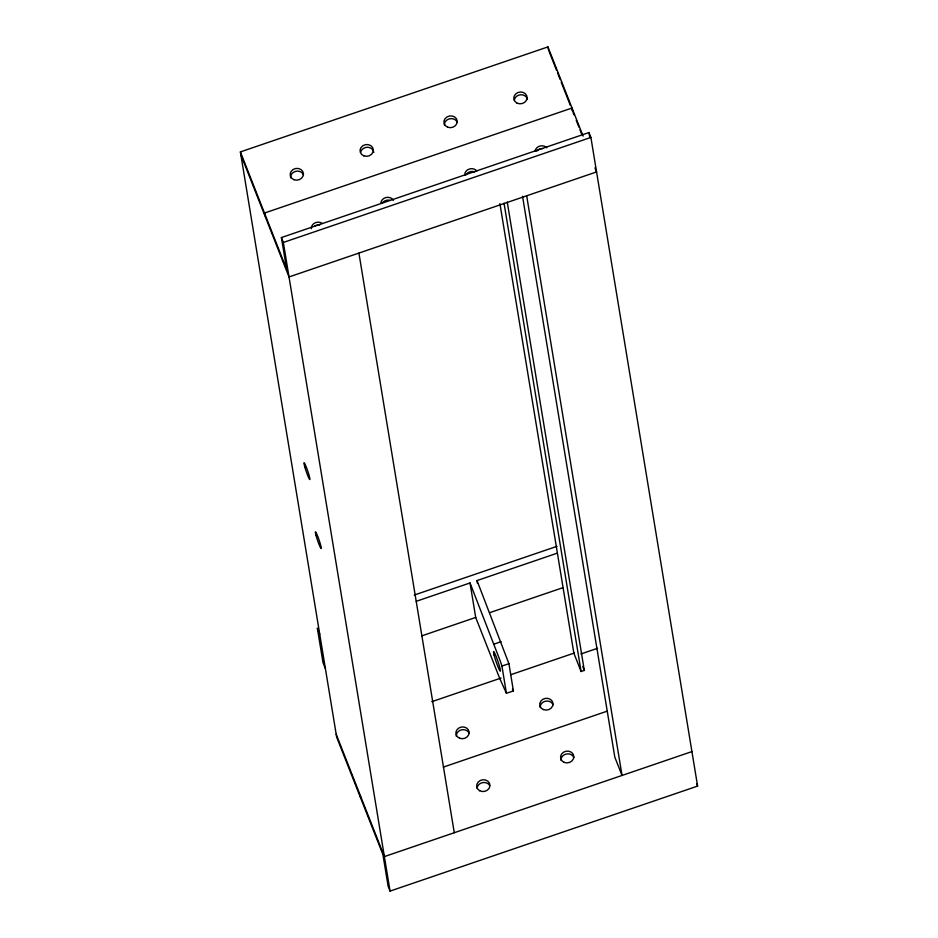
<?xml version="1.0" encoding="UTF-8"?>
<svg xmlns="http://www.w3.org/2000/svg" width="938" height="938" viewBox="0 0 938 938"><rect width="100%" height="100%" fill="white"/><g stroke="black" fill="none" stroke-linecap="round" stroke-linejoin="round"><path stroke-width="1.41" d="M240.398 151.909L286.641 269.3L281.412 237.549L588.97 132.539L590.893 137.429L697.602 786.091L390.056 891.1L388.121 886.211L382.903 854.471L336.66 737.08L240.398 151.909L547.944 46.9L583.108 136.162M390.056 891.1L283.346 242.45L590.893 137.429M414.315 595.032L557.008 546.315M416.261 601.305L470.032 582.955L500.517 661.689L501.936 666.062L506.414 693.299L513.403 690.907L508.924 663.682L477.02 580.563L556.984 553.256M421.936 635.812L475.707 617.45L470.032 582.955M489.589 612.713L562.659 587.763M494.115 644.089L501.103 641.698M501.936 666.062L508.924 663.682M431.797 701.683L501.068 678.033M510.764 674.715L574.49 652.965M580.939 653.95L597.506 648.299M499.907 203.628L573.857 653.176L581.091 671.514L584.304 670.424L507.259 202.069M443.416 767.073L606.886 711.262M691.927 751.584L384.381 856.593L336.214 734.325M512.418 689.172L513.403 690.907M506.414 693.299L499.79 678.596L475.707 617.45M548.941 51.015L556.433 70.045M557.5 72.754L560.174 79.554M561.252 82.263L570.339 105.361M571.946 109.441L574.091 114.87M576.237 120.31L578.91 127.099M579.977 129.819L581.583 133.9M594.962 167.855L596.568 171.935L289.021 276.945L240.855 154.676M696.641 783.64L697.602 786.091M582.768 666.543L584.304 670.424M281.412 237.549L283.346 242.45M319.752 634.264L317.337 628.155L323.012 662.65L325.427 668.771M588.97 132.539L589.674 136.866M572.485 110.801L572.028 108.034L264.481 213.055L264.938 215.81M547.944 46.9L548.402 49.655M526.675 195.808L622.023 775.456L614.8 757.107L522.536 196.253M504.034 203.171L581.091 671.514M477.02 580.563L477.489 583.436M358.914 253.084L454.273 832.733M360.298 795.459L360.743 798.215M560.994 760.413A6.672 5.886 -9.3 0 1 566.306 754.023A6.672 5.886 -9.3 0 1 573.927 757.611M477.114 788.342A6.672 5.886 -9.3 0 1 482.355 782.679A6.672 5.886 -9.3 0 1 489.683 785.493M456.314 736.283A6.672 5.886 -9.3 0 1 461.566 729.858A6.672 5.886 -9.3 0 1 469.223 733.387M540.194 707.592A6.672 5.886 -9.3 0 1 545.494 701.202A6.672 5.886 -9.3 0 1 553.115 704.79M464.732 175.242A6.672 5.886 -9.3 0 1 469.199 169.086A6.672 5.886 -9.3 0 1 476.879 171.091M380.851 203.183A6.672 5.886 -9.3 0 1 386.093 197.508A6.672 5.886 -9.3 0 1 393.409 200.322M465.846 174.984A6.672 5.886 -9.3 0 1 474.734 171.947M382.352 202.995A6.672 5.886 -9.3 0 1 389.985 200.298M360.602 152.331A6.672 5.886 -9.3 0 1 367.485 147.266A6.672 5.886 -9.3 0 1 373.77 152.472M444.378 125.176A6.672 5.886 -9.3 0 1 449.689 118.798A6.672 5.886 -9.3 0 1 457.31 122.386M535.035 151.346A6.672 5.886 -9.3 0 1 539.737 146.117A6.672 5.886 -9.3 0 1 546.807 147.782M311.334 228.661A6.672 5.886 -9.3 0 1 315.074 222.869A6.672 5.886 -9.3 0 1 322.391 223.502M514.282 100.366A6.672 5.886 -9.3 0 1 520.649 94.773A6.672 5.886 -9.3 0 1 527.473 99.428M290.616 177.786A6.672 5.886 -9.3 0 1 295.798 171.326A6.672 5.886 -9.3 0 1 303.49 174.785M314.769 226.046A6.672 5.886 -9.3 0 1 319.764 225.003M536.712 151.206A6.672 5.886 -9.3 0 1 542.774 148.567M564.266 762.406A6.672 5.886 -9.3 0 0 573.822 756.356A6.672 5.886 -9.3 0 0 563.457 752.241A6.672 5.886 -9.3 0 0 564.266 762.406M479.693 790.734A6.672 5.886 -9.3 0 0 489.953 785.692A6.672 5.886 -9.3 0 0 480.268 780.498A6.672 5.886 -9.3 0 0 479.693 790.734M459.632 738.253A6.672 5.886 -9.3 0 0 469.129 732.121A6.672 5.886 -9.3 0 0 458.729 728.087A6.672 5.886 -9.3 0 0 459.632 738.253M543.454 709.585A6.672 5.886 -9.3 0 0 553.01 703.523A6.672 5.886 -9.3 0 0 542.656 699.42A6.672 5.886 -9.3 0 0 543.454 709.585M363.815 155.837A6.672 5.886 -9.3 0 0 373.324 149.705A6.672 5.886 -9.3 0 0 362.912 145.683A6.672 5.886 -9.3 0 0 363.815 155.837M447.649 127.181A6.672 5.886 -9.3 0 0 457.205 121.119A6.672 5.886 -9.3 0 0 446.84 117.016A6.672 5.886 -9.3 0 0 447.649 127.181M516.615 102.863A6.672 5.886 -9.3 0 0 527.086 98.209A6.672 5.886 -9.3 0 0 517.67 92.639A6.672 5.886 -9.3 0 0 516.615 102.863M293.981 179.721A6.672 5.886 -9.3 0 0 303.42 173.518A6.672 5.886 -9.3 0 0 292.973 169.579A6.672 5.886 -9.3 0 0 293.981 179.721M494.056 654.982A10.377 0.915 71.1 0 0 500.048 671.01A10.377 0.915 71.1 0 0 496.741 658.03A10.377 0.915 71.1 0 0 494.056 654.982M315.965 535.258A8.899 0.786 71.1 0 0 321.054 548.519A8.899 0.786 71.1 0 0 317.853 536.63A8.899 0.786 71.1 0 0 315.965 535.258M304.815 467.007A8.899 0.786 71.1 0 0 309.798 479.553A8.899 0.786 71.1 0 0 306.198 466.831A8.899 0.786 71.1 0 0 304.815 467.007"/></g></svg>
